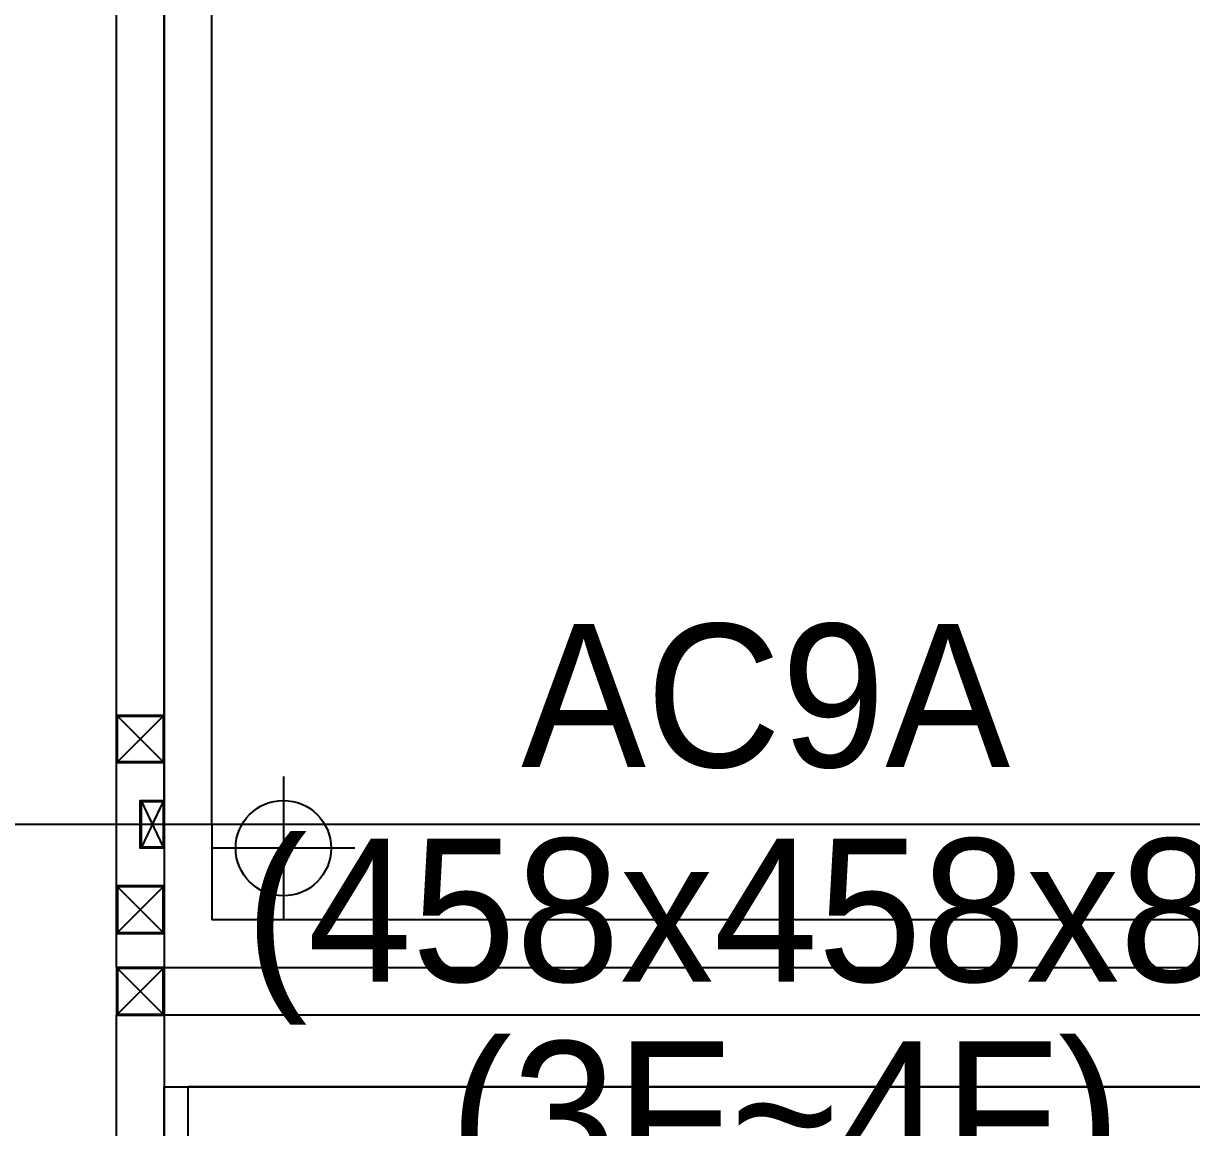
# Model space of a CAD drawing. Header units: millimetres. Extents: x -47382 to 204618, y -51045 to 127155.
# Drawn here: x 135205 to 137654, y 28736 to 31051 of the extents above; entities that cross this region are included whole.
import ezdxf
from ezdxf.enums import TextEntityAlignment as Align

# ---------------------------------------------------------------- set-up
doc = ezdxf.new("R2010")
doc.units = ezdxf.units.MM
doc.header["$LTSCALE"] = 300
doc.header["$MEASUREMENT"] = 0
doc.linetypes.add('CEN', pattern=[62, 60, -1, 0, -1])
doc.layers.get('0').update_dxf_attribs({"linetype": 'CONTINUOUS'})
doc.layers.get('Defpoints').update_dxf_attribs({"color": 153, "linetype": 'CONTINUOUS'})
for name, color, linetype in [('A-CEN', 1, 'CEN'), ('A-CODE-DRAIN', 6, 'CONTINUOUS'), ('A-FLOR-FLIN-TYP2', 8, 'CONTINUOUS'), ('A-FLOR-GW', 6, 'CONTINUOUS'), ('A-FLOR-STUD', 9, 'CONTINUOUS'), ('A-ST-AXIS-CEN', 252, 'CEN'), ('A-ST-CONC', 2, 'CONTINUOUS'), ('XREF-PLAN$0$A-STEEL', 7, 'CONTINUOUS')]:
    doc.layers.add(name, color=color, linetype=linetype)
doc.styles.add('돋움', font='')
doc.styles.get('돋움').set_extended_font_data('Dotum')

# ---------------------------------------------------------------- blocks, each defined once
blk = doc.blocks.new('A$C4F264D33')
at = {"layer": 'A-CODE-DRAIN'}
for p, q in [((150, 300, -103000), (150, 0, -103000)), ((300, 150, -103000), (0, 150, -103000))]:
    blk.add_line(p, q, dxfattribs=at)
blk.add_circle((150, 150, -103000), 100, dxfattribs=at)
blk = doc.blocks.new('3-11000')
at = {"layer": 'A-FLOR-FLIN-TYP2'}
blk.add_line((200, -300, -103000), (200, 11000, -103000), dxfattribs=at)
at = {"layer": 'A-FLOR-GW'}
for p, q in [((0, 0, -103000), (0, 11000, -103000)), ((100, 0, -103000), (100, 11000, -103000))]:
    blk.add_line(p, q, dxfattribs=at)
blk = doc.blocks.new('A$C02DD68EE')
at = {"layer": 'A-FLOR-STUD'}
for p in [(102.3, 47.7, -103000), (147.7, 47.7, -103000)]:
    blk.add_line(p, (125, 0, -103000), dxfattribs=at)
at = {"layer": 'A-FLOR-STUD', "elevation": -103000}
for points in [[(150, 0), (150, 50), (100, 50), (100, 0)], [(147.7, 0), (147.7, 47.7), (102.3, 47.7), (102.3, 0)]]:
    blk.add_lwpolyline(points, dxfattribs=at)
blk.add_blockref('3-11000', (0, 0))
blk = doc.blocks.new('A$C284E115B')
at = {"layer": 'A-FLOR-STUD'}
for p, q in [((2.3, 47.7, -103000), (97.7, 2.3, -103000)), ((2.3, 2.3, -103000), (97.7, 47.7, -103000))]:
    blk.add_line(p, q, dxfattribs=at)
at = {"layer": 'A-FLOR-STUD', "elevation": -103000}
for points in [[(0, 50), (100, 50), (100, 0), (0, 0)], [(2.3, 47.7), (97.7, 47.7), (97.7, 2.3), (2.3, 2.3)]]:
    blk.add_lwpolyline(points, close=True, dxfattribs=at)
blk = doc.blocks.new('XREF-PLAN$0$각-100X100')
at = {"layer": 'XREF-PLAN$0$A-STEEL', "color": 1}
for p, q in [((-47.7, -47.7), (47.7, 47.7)), ((-47.7, 47.7), (47.7, -47.7))]:
    blk.add_line(p, q, dxfattribs=at)
at = {"layer": 'XREF-PLAN$0$A-STEEL'}
blk.add_lwpolyline([(-50, -50), (50, -50), (50, 50), (-50, 50)], close=True, dxfattribs=at)
at = {"layer": 'XREF-PLAN$0$A-STEEL', "color": 8}
blk.add_lwpolyline([(-47.7, -47.7), (47.7, -47.7), (47.7, 47.7), (-47.7, 47.7)], close=True, dxfattribs=at)

msp = doc.modelspace()

# ---------------------------------------------------------------- linework, layer by layer
at = {"layer": 'A-CEN'}
for p, q in [((135500, 28821.4), (142000, 28821.4)), ((141600, 28821.4), (135550, 28821.4)), ((135550, 28821.4), (135550, 24221.4))]:
    msp.add_line(p, q, dxfattribs=at)
msp.add_lwpolyline([(75700, 64371.4), (135500, 64371.4), (135500, 6371.4), (35500, 6371.4), (35500, 64371.4), (74500, 64371.4)], dxfattribs=at)
msp.add_lwpolyline([(135500, 28821.4), (141600, 28821.4), (141600, 19621.4), (135500, 19621.4)], close=True, dxfattribs=at)
at = {"layer": 'A-FLOR-GW'}
for p, q in [((135500, 29371.4), (135500, 29071.4)), ((141950, 29171.4), (135600, 29171.4)), ((135500, 29071.4), (141850, 29071.4))]:
    msp.add_line(p, q, dxfattribs=at)
msp.add_lwpolyline([(135600, 29371.4), (135600, 29171.4)], dxfattribs=at)
at = {"layer": 'A-ST-AXIS-CEN'}
msp.add_line((0, 29371.4), (142000, 29371.4), dxfattribs=at)
at = {"layer": 'A-ST-CONC'}
for p in [(141750, 28971.4), (135400, 28021.4)]:
    msp.add_line(p, (135400, 28971.4), dxfattribs=at)

# ---------------------------------------------------------------- block references
at = {"xscale": -1}
msp.add_blockref('A$C02DD68EE', (135600, 29371.4), dxfattribs=at)
at = {"ltscale": 5, "xscale": -1, "rotation": 180}
msp.add_blockref('XREF-PLAN$0$각-100X100', (135450, 29550.4), dxfattribs=at)
msp.add_blockref('A$C4F264D33', (135600, 29171.4))
at = {"rotation": 270}
msp.add_blockref('A$C284E115B', (135450, 29421.4), dxfattribs=at)
at = {"ltscale": 5}
for p in [(135450, 29192.4), (135450, 29021.4)]:
    msp.add_blockref('XREF-PLAN$0$각-100X100', p, dxfattribs=at)

# ---------------------------------------------------------------- texts
at = {"layer": 'Defpoints', "linetype": 'Continuous', "style": '돋움'}
for s, p in [('AC9A', (136760.9, 29401.4)), ('(458x458x8)', (136760.9, 28951.4)), ('(3F~4F)', (136801.7, 28526.5))]:
    msp.add_text(s, height=300, dxfattribs=at).set_placement(p, align=Align.BOTTOM_CENTER)

doc.saveas('drawing.dxf')
